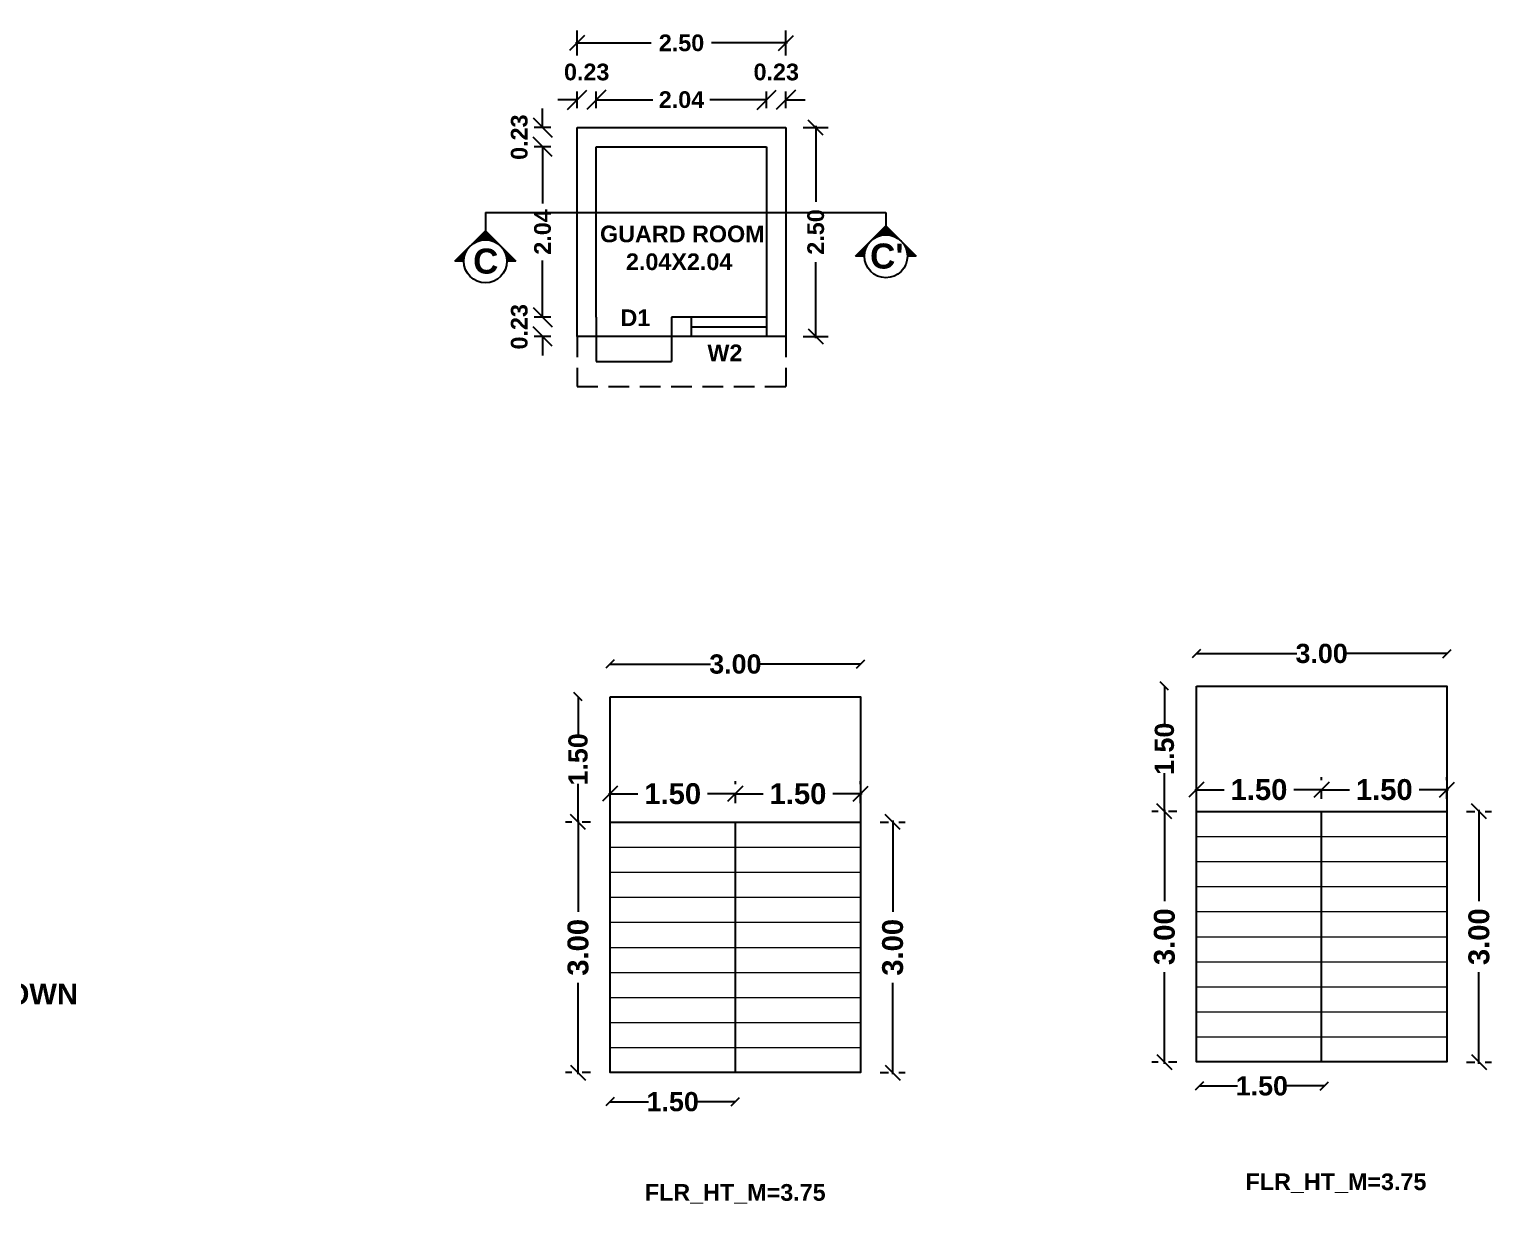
# Model space of a CAD drawing. Header units: metres. Extents: x 5701 to 70840, y 2546 to 3839.
# Drawn here: x 6046.76 to 6064.28, y 2645.26 to 2659.32 of the extents above; entities that cross this region are included whole.
import ezdxf

# ---------------------------------------------------------------- set-up
doc = ezdxf.new("R2010")
doc.units = ezdxf.units.M
doc.header["$PDMODE"] = 34
for name, pattern in [('CENTER', [2, 1.25, -0.25, 0.25, -0.25]), ('DOT2', [0.125, 0, -0.125]), ('HIDDEN', [0.375, 0.25, -0.125])]:
    doc.linetypes.add(name, pattern=pattern)
for name, color, linetype, lineweight in [('A_All', 2, 'Continuous', 35), ('BLK_3_FLR_0_STAIR_1_FLIGHT_1', 7, 'Continuous', 0), ('BLK_3_FLR_0_STAIR_1_FLIGHT_2', 7, 'Continuous', 0), ('BLK_3_FLR_0_STAIR_1_LANDING_1', 7, 'Continuous', 0), ('BLK_3_FLR_1_STAIR_1_FLIGHT_1', 7, 'Continuous', 0), ('BLK_3_FLR_1_STAIR_1_FLIGHT_2', 7, 'Continuous', 0), ('BLK_3_FLR_1_STAIR_1_LANDING_1', 7, 'Continuous', 18)]:
    doc.layers.add(name, color=color, linetype=linetype, lineweight=lineweight)
for name, color, linetype in [('BLK_3_FLR_0_EXIT_WIDTH_DOOR', 7, 'Continuous'), ('BLK_3_FLR_0_STAIR_1', 7, 'Continuous'), ('BLK_3_FLR_1_EXIT_WIDTH_DOOR', 7, 'Continuous'), ('BLK_3_FLR_1_STAIR_1', 7, 'Continuous')]:
    doc.layers.add(name, color=color, linetype=linetype)
doc.styles.get("Standard").update_dxf_attribs({"font": 'arialbd.ttf'})
doc.dimstyles.new('APP', dxfattribs={"dimscale": 0, "dimtxt": 0.23, "dimasz": 0.1, "dimexe": 0.18, "dimexo": 0.0625, "dimgap": 0, "dimtad": 0, "dimzin": 4, "dimdsep": 46, "dimtxsty": 'Standard', "dimblk1": 'OBLIQUE', "dimblk2": 'OBLIQUE', "dimsah": 1, "dimcen": 0.09, "dimse1": 1, "dimse2": 1, "dimclrt": 4, "dimadec": 0, "dimazin": 0, "dimtfac": 1, "dimtmove": 0, "dimatfit": 3, "dimldrblk": 'OBLIQUE', "dimfxl": 0, "dimtolj": 1, "dimtzin": 0, "dimarcsym": 0})
doc.dimstyles.new('STANDARD$0', dxfattribs={"dimtxt": 0.25, "dimasz": 0.18, "dimexe": 0.15, "dimexo": 0.15, "dimgap": 0.1, "dimtad": 0, "dimzin": 0, "dimdsep": 46, "dimtxsty": 'Standard', "dimblk": 'OBLIQUE', "dimcen": 0.0625, "dimdle": 0.02, "dimadec": 0, "dimazin": 0, "dimtfac": 1, "dimtix": 1, "dimtofl": 0, "dimtmove": 2, "dimatfit": 3, "dimldrblk": 'OBLIQUE', "dimfxl": 0, "dimtolj": 1, "dimtzin": 0, "dimarcsym": 0})

# ---------------------------------------------------------------- blocks, each defined once
blk = doc.blocks.new('_Oblique')
at = {"color": 0, "linetype": 'ByBlock', "lineweight": -2}
blk.add_line((-0.5, -0.5), (0.5, 0.5), dxfattribs=at)
blk = doc.blocks.new('*D20')
at = {"color": 0, "lineweight": -2}
for p, q in [((6056.025, 2658.144), (6056.325, 2658.144)), ((6056.175, 2658.164), (6056.175, 2657.255)), ((6056.175, 2655.624), (6056.175, 2656.532)), ((6056.025, 2655.644), (6056.325, 2655.644))]:
    blk.add_line(p, q, dxfattribs=at)
at = {"layer": 'Defpoints', "color": 0}
for p in [(6055.616, 2658.144), (6055.616, 2655.644), (6056.175, 2655.644)]:
    blk.add_point(p, dxfattribs=at)
at = {"color": 0, "lineweight": -2, "xscale": 0.18, "yscale": 0.18, "zscale": 0.18}
for p, rotation in [((6056.175, 2658.144), 90), ((6056.175, 2655.644), 270)]:
    blk.add_blockref('_Oblique', p, dxfattribs=dict(at, rotation=rotation))
at = {"color": 0, "insert": (6056.175, 2656.894), "char_height": 0.25, "attachment_point": 5, "rotation": 90}
blk.add_mtext('\\A1;{\\H0.8x;2.50}', dxfattribs=at)
blk = doc.blocks.new('*D21')
at = {"color": 0, "lineweight": -2}
for p, q in [((6053.297, 2659.157), (6054.205, 2659.157)), ((6053.317, 2659.007), (6053.317, 2659.307)), ((6055.837, 2659.157), (6054.928, 2659.157)), ((6055.817, 2659.007), (6055.817, 2659.307))]:
    blk.add_line(p, q, dxfattribs=at)
at = {"layer": 'Defpoints', "color": 0}
for p in [(6055.817, 2659.157), (6053.317, 2658.092), (6055.817, 2658.092)]:
    blk.add_point(p, dxfattribs=at)
at = {"color": 0, "lineweight": -2, "xscale": 0.18, "yscale": 0.18, "zscale": 0.18, "rotation": 180}
blk.add_blockref('_Oblique', (6053.317, 2659.157), dxfattribs=at)
at = {"color": 0, "lineweight": -2, "xscale": 0.18, "yscale": 0.18, "zscale": 0.18}
blk.add_blockref('_Oblique', (6055.817, 2659.157), dxfattribs=at)
at = {"color": 0, "insert": (6054.567, 2659.157), "char_height": 0.25, "attachment_point": 5}
blk.add_mtext('\\A1;{\\H0.8x;2.50}', dxfattribs=at)
blk = doc.blocks.new('*D48')
at = {"layer": 'BLK_3_FLR_0_STAIR_1_FLIGHT_1', "color": 0, "linetype": 'DOT2', "lineweight": -2}
for p, q in [((6053.479, 2649.83), (6053.179, 2649.83)), ((6053.479, 2646.83), (6053.179, 2646.83))]:
    blk.add_line(p, q, dxfattribs=at)
at = {"layer": 'BLK_3_FLR_0_STAIR_1_FLIGHT_1', "color": 0, "lineweight": -2}
for p, q in [((6053.329, 2649.85), (6053.329, 2648.754)), ((6053.329, 2646.81), (6053.329, 2647.905))]:
    blk.add_line(p, q, dxfattribs=at)
at = {"layer": 'Defpoints', "color": 0, "linetype": 'Continuous'}
for p in [(6053.712, 2649.83), (6053.329, 2646.83), (6053.712, 2646.83)]:
    blk.add_point(p, dxfattribs=at)
at = {"layer": 'BLK_3_FLR_0_STAIR_1_FLIGHT_1', "color": 0, "linetype": 'Continuous', "lineweight": -2, "xscale": 0.18, "yscale": 0.18, "zscale": 0.18}
for p, rotation in [((6053.329, 2649.83), 90), ((6053.329, 2646.83), 270)]:
    blk.add_blockref('_Oblique', p, dxfattribs=dict(at, rotation=rotation))
at = {"layer": 'BLK_3_FLR_0_STAIR_1_FLIGHT_1', "color": 0, "linetype": 'Continuous', "insert": (6053.329, 2648.33), "char_height": 0.25, "attachment_point": 5, "rotation": 90}
blk.add_mtext('\\A1;3.00', dxfattribs=at)
blk = doc.blocks.new('*D45')
at = {"layer": 'BLK_3_FLR_0_STAIR_1_FLIGHT_1', "color": 0, "linetype": 'DOT2', "lineweight": -2}
for p, q in [((6053.712, 2650.057), (6053.712, 2650.318)), ((6055.212, 2650.057), (6055.212, 2650.318))]:
    blk.add_line(p, q, dxfattribs=at)
at = {"layer": 'BLK_3_FLR_0_STAIR_1_FLIGHT_1', "color": 0, "lineweight": -2}
for p, q in [((6053.692, 2650.168), (6054.044, 2650.168)), ((6055.232, 2650.168), (6054.879, 2650.168))]:
    blk.add_line(p, q, dxfattribs=at)
at = {"layer": 'Defpoints', "color": 0, "linetype": 'Continuous'}
for p in [(6055.212, 2650.168), (6053.712, 2649.907), (6055.212, 2649.907)]:
    blk.add_point(p, dxfattribs=at)
at = {"layer": 'BLK_3_FLR_0_STAIR_1_FLIGHT_1', "color": 0, "linetype": 'Continuous', "lineweight": -2, "xscale": 0.18, "yscale": 0.18, "zscale": 0.18, "rotation": 180}
blk.add_blockref('_Oblique', (6053.712, 2650.168), dxfattribs=at)
at = {"layer": 'BLK_3_FLR_0_STAIR_1_FLIGHT_1', "color": 0, "linetype": 'Continuous', "lineweight": -2, "xscale": 0.18, "yscale": 0.18, "zscale": 0.18}
blk.add_blockref('_Oblique', (6055.212, 2650.168), dxfattribs=at)
at = {"layer": 'BLK_3_FLR_0_STAIR_1_FLIGHT_1', "color": 0, "linetype": 'Continuous', "insert": (6054.462, 2650.168), "char_height": 0.25, "attachment_point": 5}
blk.add_mtext('\\A1;1.50', dxfattribs=at)
blk = doc.blocks.new('*D46')
at = {"layer": 'BLK_3_FLR_0_STAIR_1_FLIGHT_2', "color": 0, "linetype": 'DOT2', "lineweight": -2}
for p, q in [((6055.212, 2650.057), (6055.212, 2650.318)), ((6056.712, 2650.057), (6056.712, 2650.318))]:
    blk.add_line(p, q, dxfattribs=at)
at = {"layer": 'BLK_3_FLR_0_STAIR_1_FLIGHT_2', "color": 0, "lineweight": -2}
for p, q in [((6055.192, 2650.168), (6055.544, 2650.168)), ((6056.732, 2650.168), (6056.379, 2650.168))]:
    blk.add_line(p, q, dxfattribs=at)
at = {"layer": 'Defpoints', "color": 0, "linetype": 'Continuous'}
for p in [(6056.712, 2650.168), (6055.212, 2649.907), (6056.712, 2649.907)]:
    blk.add_point(p, dxfattribs=at)
at = {"layer": 'BLK_3_FLR_0_STAIR_1_FLIGHT_2', "color": 0, "linetype": 'Continuous', "lineweight": -2, "xscale": 0.18, "yscale": 0.18, "zscale": 0.18, "rotation": 180}
blk.add_blockref('_Oblique', (6055.212, 2650.168), dxfattribs=at)
at = {"layer": 'BLK_3_FLR_0_STAIR_1_FLIGHT_2', "color": 0, "linetype": 'Continuous', "lineweight": -2, "xscale": 0.18, "yscale": 0.18, "zscale": 0.18}
blk.add_blockref('_Oblique', (6056.712, 2650.168), dxfattribs=at)
at = {"layer": 'BLK_3_FLR_0_STAIR_1_FLIGHT_2', "color": 0, "linetype": 'Continuous', "insert": (6055.962, 2650.168), "char_height": 0.25, "attachment_point": 5}
blk.add_mtext('\\A1;1.50', dxfattribs=at)
blk = doc.blocks.new('*D49')
at = {"layer": 'BLK_3_FLR_0_STAIR_1_FLIGHT_2', "color": 0, "linetype": 'DOT2', "lineweight": -2}
for p, q in [((6056.946, 2649.83), (6057.246, 2649.83)), ((6056.946, 2646.83), (6057.246, 2646.83))]:
    blk.add_line(p, q, dxfattribs=at)
at = {"layer": 'BLK_3_FLR_0_STAIR_1_FLIGHT_2', "color": 0, "lineweight": -2}
for p, q in [((6057.096, 2649.85), (6057.096, 2648.754)), ((6057.096, 2646.81), (6057.096, 2647.905))]:
    blk.add_line(p, q, dxfattribs=at)
at = {"layer": 'Defpoints', "color": 0, "linetype": 'Continuous'}
for p in [(6056.712, 2649.83), (6056.712, 2646.83), (6057.096, 2646.83)]:
    blk.add_point(p, dxfattribs=at)
at = {"layer": 'BLK_3_FLR_0_STAIR_1_FLIGHT_2', "color": 0, "linetype": 'Continuous', "lineweight": -2, "xscale": 0.18, "yscale": 0.18, "zscale": 0.18}
for p, rotation in [((6057.096, 2649.83), 90), ((6057.096, 2646.83), 270)]:
    blk.add_blockref('_Oblique', p, dxfattribs=dict(at, rotation=rotation))
at = {"layer": 'BLK_3_FLR_0_STAIR_1_FLIGHT_2', "color": 0, "linetype": 'Continuous', "insert": (6057.096, 2648.33), "char_height": 0.25, "attachment_point": 5, "rotation": 90}
blk.add_mtext('\\A1;3.00', dxfattribs=at)
blk = doc.blocks.new('*D50')
at = {"layer": 'BLK_3_FLR_0_STAIR_1_LANDING_1', "color": 0, "lineweight": -2}
for p, q in [((6053.329, 2651.33), (6053.329, 2650.872)), ((6053.329, 2649.83), (6053.329, 2650.288))]:
    blk.add_line(p, q, dxfattribs=at)
at = {"layer": 'Defpoints', "color": 0}
for p in [(6053.712, 2651.33), (6053.329, 2649.83), (6053.712, 2649.83)]:
    blk.add_point(p, dxfattribs=at)
at = {"layer": 'BLK_3_FLR_0_STAIR_1_LANDING_1', "color": 0, "lineweight": -2, "xscale": 0.1, "yscale": 0.1, "zscale": 0.1}
for p, rotation in [((6053.329, 2651.33), 90), ((6053.329, 2649.83), 270)]:
    blk.add_blockref('_Oblique', p, dxfattribs=dict(at, rotation=rotation))
at = {"layer": 'BLK_3_FLR_0_STAIR_1_LANDING_1', "color": 4, "insert": (6053.329, 2650.58), "char_height": 0.23, "attachment_point": 5, "rotation": 90}
blk.add_mtext('\\A1;1.50', dxfattribs=at)
blk = doc.blocks.new('*D51')
at = {"layer": 'BLK_3_FLR_0_STAIR_1_LANDING_1', "color": 0, "lineweight": -2}
for p, q in [((6053.712, 2651.72), (6054.913, 2651.72)), ((6056.712, 2651.72), (6055.51, 2651.72))]:
    blk.add_line(p, q, dxfattribs=at)
at = {"layer": 'Defpoints', "color": 0}
for p in [(6056.712, 2651.72), (6053.712, 2651.33), (6056.712, 2651.33)]:
    blk.add_point(p, dxfattribs=at)
at = {"layer": 'BLK_3_FLR_0_STAIR_1_LANDING_1', "color": 0, "lineweight": -2, "xscale": 0.1, "yscale": 0.1, "zscale": 0.1, "rotation": 180}
blk.add_blockref('_Oblique', (6053.712, 2651.72), dxfattribs=at)
at = {"layer": 'BLK_3_FLR_0_STAIR_1_LANDING_1', "color": 0, "lineweight": -2, "xscale": 0.1, "yscale": 0.1, "zscale": 0.1}
blk.add_blockref('_Oblique', (6056.712, 2651.72), dxfattribs=at)
at = {"layer": 'BLK_3_FLR_0_STAIR_1_LANDING_1', "color": 4, "insert": (6055.212, 2651.72), "char_height": 0.23, "attachment_point": 5}
blk.add_mtext('\\A1;3.00', dxfattribs=at)
blk = doc.blocks.new('*D47')
at = {"layer": 'BLK_3_FLR_1_EXIT_WIDTH_DOOR', "color": 0, "lineweight": -2}
for p, q in [((6060.766, 2646.67), (6061.224, 2646.67)), ((6062.266, 2646.67), (6061.808, 2646.67))]:
    blk.add_line(p, q, dxfattribs=at)
at = {"layer": 'Defpoints', "color": 0}
for p in [(6060.766, 2647.018), (6062.266, 2647.018), (6062.266, 2646.67)]:
    blk.add_point(p, dxfattribs=at)
at = {"layer": 'BLK_3_FLR_1_EXIT_WIDTH_DOOR', "color": 0, "lineweight": -2, "xscale": 0.1, "yscale": 0.1, "zscale": 0.1, "rotation": 180}
blk.add_blockref('_Oblique', (6060.766, 2646.67), dxfattribs=at)
at = {"layer": 'BLK_3_FLR_1_EXIT_WIDTH_DOOR', "color": 0, "lineweight": -2, "xscale": 0.1, "yscale": 0.1, "zscale": 0.1}
blk.add_blockref('_Oblique', (6062.266, 2646.67), dxfattribs=at)
at = {"layer": 'BLK_3_FLR_1_EXIT_WIDTH_DOOR', "color": 4, "insert": (6061.516, 2646.67), "char_height": 0.23, "attachment_point": 5}
blk.add_mtext('\\A1;1.50', dxfattribs=at)
blk = doc.blocks.new('*D52')
at = {"layer": 'BLK_3_FLR_1_STAIR_1_FLIGHT_1', "color": 0, "linetype": 'DOT2', "lineweight": -2}
for p, q in [((6060.5, 2649.957), (6060.2, 2649.957)), ((6060.5, 2646.957), (6060.2, 2646.957))]:
    blk.add_line(p, q, dxfattribs=at)
at = {"layer": 'BLK_3_FLR_1_STAIR_1_FLIGHT_1', "color": 0, "lineweight": -2}
for p, q in [((6060.35, 2649.977), (6060.35, 2648.882)), ((6060.35, 2646.937), (6060.35, 2648.032))]:
    blk.add_line(p, q, dxfattribs=at)
at = {"layer": 'Defpoints', "color": 0, "linetype": 'Continuous'}
for p in [(6060.732, 2649.957), (6060.35, 2646.957), (6060.732, 2646.957)]:
    blk.add_point(p, dxfattribs=at)
at = {"layer": 'BLK_3_FLR_1_STAIR_1_FLIGHT_1', "color": 0, "linetype": 'Continuous', "lineweight": -2, "xscale": 0.18, "yscale": 0.18, "zscale": 0.18}
for p, rotation in [((6060.35, 2649.957), 90), ((6060.35, 2646.957), 270)]:
    blk.add_blockref('_Oblique', p, dxfattribs=dict(at, rotation=rotation))
at = {"layer": 'BLK_3_FLR_1_STAIR_1_FLIGHT_1', "color": 0, "linetype": 'Continuous', "insert": (6060.35, 2648.457), "char_height": 0.25, "attachment_point": 5, "rotation": 90}
blk.add_mtext('\\A1;3.00', dxfattribs=at)
blk = doc.blocks.new('*D53')
at = {"layer": 'BLK_3_FLR_1_STAIR_1_FLIGHT_1', "color": 0, "lineweight": -2}
for p, q in [((6060.712, 2650.217), (6061.065, 2650.217)), ((6062.252, 2650.217), (6061.9, 2650.217))]:
    blk.add_line(p, q, dxfattribs=at)
at = {"layer": 'BLK_3_FLR_1_STAIR_1_FLIGHT_1', "color": 0, "linetype": 'DOT2', "lineweight": -2}
for p, q in [((6060.732, 2650.107), (6060.732, 2650.367)), ((6062.232, 2650.107), (6062.232, 2650.367))]:
    blk.add_line(p, q, dxfattribs=at)
at = {"layer": 'Defpoints', "color": 0, "linetype": 'Continuous'}
for p in [(6062.232, 2650.217), (6060.732, 2649.957), (6062.232, 2649.957)]:
    blk.add_point(p, dxfattribs=at)
at = {"layer": 'BLK_3_FLR_1_STAIR_1_FLIGHT_1', "color": 0, "linetype": 'Continuous', "lineweight": -2, "xscale": 0.18, "yscale": 0.18, "zscale": 0.18, "rotation": 180}
blk.add_blockref('_Oblique', (6060.732, 2650.217), dxfattribs=at)
at = {"layer": 'BLK_3_FLR_1_STAIR_1_FLIGHT_1', "color": 0, "linetype": 'Continuous', "lineweight": -2, "xscale": 0.18, "yscale": 0.18, "zscale": 0.18}
blk.add_blockref('_Oblique', (6062.232, 2650.217), dxfattribs=at)
at = {"layer": 'BLK_3_FLR_1_STAIR_1_FLIGHT_1', "color": 0, "linetype": 'Continuous', "insert": (6061.482, 2650.217), "char_height": 0.25, "attachment_point": 5}
blk.add_mtext('\\A1;1.50', dxfattribs=at)
blk = doc.blocks.new('*D54')
at = {"layer": 'BLK_3_FLR_1_STAIR_1_FLIGHT_2', "color": 0, "lineweight": -2}
for p, q in [((6062.212, 2650.217), (6062.565, 2650.217)), ((6063.752, 2650.217), (6063.4, 2650.217))]:
    blk.add_line(p, q, dxfattribs=at)
at = {"layer": 'BLK_3_FLR_1_STAIR_1_FLIGHT_2', "color": 0, "linetype": 'DOT2', "lineweight": -2}
for p, q in [((6062.232, 2650.107), (6062.232, 2650.367)), ((6063.732, 2650.107), (6063.732, 2650.367))]:
    blk.add_line(p, q, dxfattribs=at)
at = {"layer": 'Defpoints', "color": 0, "linetype": 'Continuous'}
for p in [(6063.732, 2650.217), (6062.232, 2649.957), (6063.732, 2649.957)]:
    blk.add_point(p, dxfattribs=at)
at = {"layer": 'BLK_3_FLR_1_STAIR_1_FLIGHT_2', "color": 0, "linetype": 'Continuous', "lineweight": -2, "xscale": 0.18, "yscale": 0.18, "zscale": 0.18, "rotation": 180}
blk.add_blockref('_Oblique', (6062.232, 2650.217), dxfattribs=at)
at = {"layer": 'BLK_3_FLR_1_STAIR_1_FLIGHT_2', "color": 0, "linetype": 'Continuous', "lineweight": -2, "xscale": 0.18, "yscale": 0.18, "zscale": 0.18}
blk.add_blockref('_Oblique', (6063.732, 2650.217), dxfattribs=at)
at = {"layer": 'BLK_3_FLR_1_STAIR_1_FLIGHT_2', "color": 0, "linetype": 'Continuous', "insert": (6062.982, 2650.217), "char_height": 0.25, "attachment_point": 5}
blk.add_mtext('\\A1;1.50', dxfattribs=at)
blk = doc.blocks.new('*D55')
at = {"layer": 'BLK_3_FLR_1_STAIR_1_FLIGHT_2', "color": 0, "linetype": 'DOT2', "lineweight": -2}
for p, q in [((6063.966, 2649.957), (6064.266, 2649.957)), ((6063.966, 2646.957), (6064.266, 2646.957))]:
    blk.add_line(p, q, dxfattribs=at)
at = {"layer": 'BLK_3_FLR_1_STAIR_1_FLIGHT_2', "color": 0, "lineweight": -2}
for p, q in [((6064.116, 2649.977), (6064.116, 2648.882)), ((6064.116, 2646.937), (6064.116, 2648.032))]:
    blk.add_line(p, q, dxfattribs=at)
at = {"layer": 'Defpoints', "color": 0, "linetype": 'Continuous'}
for p in [(6063.732, 2649.957), (6063.732, 2646.957), (6064.116, 2646.957)]:
    blk.add_point(p, dxfattribs=at)
at = {"layer": 'BLK_3_FLR_1_STAIR_1_FLIGHT_2', "color": 0, "linetype": 'Continuous', "lineweight": -2, "xscale": 0.18, "yscale": 0.18, "zscale": 0.18}
for p, rotation in [((6064.116, 2649.957), 90), ((6064.116, 2646.957), 270)]:
    blk.add_blockref('_Oblique', p, dxfattribs=dict(at, rotation=rotation))
at = {"layer": 'BLK_3_FLR_1_STAIR_1_FLIGHT_2', "color": 0, "linetype": 'Continuous', "insert": (6064.116, 2648.457), "char_height": 0.25, "attachment_point": 5, "rotation": 90}
blk.add_mtext('\\A1;3.00', dxfattribs=at)
blk = doc.blocks.new('*D56')
at = {"layer": 'BLK_3_FLR_1_STAIR_1_LANDING_1', "color": 0, "lineweight": -2}
for p, q in [((6060.35, 2651.457), (6060.35, 2650.999)), ((6060.35, 2649.957), (6060.35, 2650.415))]:
    blk.add_line(p, q, dxfattribs=at)
at = {"layer": 'Defpoints', "color": 0}
for p in [(6060.732, 2651.457), (6060.35, 2649.957), (6060.732, 2649.957)]:
    blk.add_point(p, dxfattribs=at)
at = {"layer": 'BLK_3_FLR_1_STAIR_1_LANDING_1', "color": 0, "lineweight": -2, "xscale": 0.1, "yscale": 0.1, "zscale": 0.1}
for p, rotation in [((6060.35, 2651.457), 90), ((6060.35, 2649.957), 270)]:
    blk.add_blockref('_Oblique', p, dxfattribs=dict(at, rotation=rotation))
at = {"layer": 'BLK_3_FLR_1_STAIR_1_LANDING_1', "color": 4, "insert": (6060.35, 2650.707), "char_height": 0.23, "attachment_point": 5, "rotation": 90}
blk.add_mtext('\\A1;1.50', dxfattribs=at)
blk = doc.blocks.new('*D57')
at = {"layer": 'BLK_3_FLR_1_STAIR_1_LANDING_1', "color": 0, "lineweight": -2}
for p, q in [((6060.732, 2651.847), (6061.933, 2651.847)), ((6063.732, 2651.847), (6062.531, 2651.847))]:
    blk.add_line(p, q, dxfattribs=at)
at = {"layer": 'Defpoints', "color": 0}
for p in [(6063.732, 2651.847), (6060.732, 2651.457), (6063.732, 2651.457)]:
    blk.add_point(p, dxfattribs=at)
at = {"layer": 'BLK_3_FLR_1_STAIR_1_LANDING_1', "color": 0, "lineweight": -2, "xscale": 0.1, "yscale": 0.1, "zscale": 0.1, "rotation": 180}
blk.add_blockref('_Oblique', (6060.732, 2651.847), dxfattribs=at)
at = {"layer": 'BLK_3_FLR_1_STAIR_1_LANDING_1', "color": 0, "lineweight": -2, "xscale": 0.1, "yscale": 0.1, "zscale": 0.1}
blk.add_blockref('_Oblique', (6063.732, 2651.847), dxfattribs=at)
at = {"layer": 'BLK_3_FLR_1_STAIR_1_LANDING_1', "color": 4, "insert": (6062.232, 2651.847), "char_height": 0.23, "attachment_point": 5}
blk.add_mtext('\\A1;3.00', dxfattribs=at)
blk = doc.blocks.new('*D58')
at = {"layer": 'BLK_3_FLR_0_EXIT_WIDTH_DOOR', "color": 0, "lineweight": -2}
for p, q in [((6053.712, 2646.481), (6054.17, 2646.481)), ((6055.212, 2646.481), (6054.754, 2646.481))]:
    blk.add_line(p, q, dxfattribs=at)
at = {"layer": 'Defpoints', "color": 0}
for p in [(6053.712, 2646.83), (6055.212, 2646.83), (6055.212, 2646.481)]:
    blk.add_point(p, dxfattribs=at)
at = {"layer": 'BLK_3_FLR_0_EXIT_WIDTH_DOOR', "color": 0, "lineweight": -2, "xscale": 0.1, "yscale": 0.1, "zscale": 0.1, "rotation": 180}
blk.add_blockref('_Oblique', (6053.712, 2646.481), dxfattribs=at)
at = {"layer": 'BLK_3_FLR_0_EXIT_WIDTH_DOOR', "color": 0, "lineweight": -2, "xscale": 0.1, "yscale": 0.1, "zscale": 0.1}
blk.add_blockref('_Oblique', (6055.212, 2646.481), dxfattribs=at)
at = {"layer": 'BLK_3_FLR_0_EXIT_WIDTH_DOOR', "color": 4, "insert": (6054.462, 2646.481), "char_height": 0.23, "attachment_point": 5}
blk.add_mtext('\\A1;1.50', dxfattribs=at)

msp = doc.modelspace()

# ---------------------------------------------------------------- linework, layer by layer
at = {"color": 3}
for p, q in [((6053.31674, 2658.47727), (6053.08674, 2658.47727)), ((6053.54674, 2658.47727), (6053.77674, 2658.47727)), ((6053.54674, 2658.47727), (6054.22523, 2658.47727)), ((6055.58674, 2658.47727), (6054.90826, 2658.47727)), ((6055.58674, 2658.47727), (6055.35674, 2658.47727)), ((6055.81674, 2658.47727), (6056.04674, 2658.47727)), ((6052.90414, 2658.14387), (6052.90414, 2658.37387)), ((6052.90414, 2657.91387), (6052.90414, 2657.68387)), ((6052.90414, 2657.91387), (6052.90414, 2657.23538)), ((6052.90414, 2655.87387), (6052.90414, 2656.55236)), ((6052.90414, 2655.87387), (6052.90414, 2656.10387)), ((6052.90414, 2655.64387), (6052.90414, 2655.41387))]:
    msp.add_line(p, q, dxfattribs=at)
for p, q in [((6053.31674, 2658.37727), (6053.31674, 2658.57727)), ((6053.54674, 2658.37727), (6053.54674, 2658.57727)), ((6053.54674, 2658.37727), (6053.54674, 2658.57727)), ((6055.58674, 2658.37727), (6055.58674, 2658.57727)), ((6055.58674, 2658.37727), (6055.58674, 2658.57727)), ((6055.81674, 2658.37727), (6055.81674, 2658.57727)), ((6053.00414, 2658.14387), (6052.80414, 2658.14387)), ((6053.31674, 2655.64387), (6053.31674, 2658.14387)), ((6053.31674, 2658.14387), (6055.81674, 2658.14387)), ((6055.81674, 2658.14387), (6055.81674, 2655.64387)), ((6053.00414, 2657.91387), (6052.80414, 2657.91387)), ((6053.00414, 2657.91387), (6052.80414, 2657.91387)), ((6053.54674, 2655.87387), (6053.54674, 2657.91387)), ((6053.54674, 2657.91387), (6055.58674, 2657.91387)), ((6055.58674, 2657.91387), (6055.58674, 2655.87387)), ((6052.07033, 2656.75286), (6052.06768, 2656.75552)), ((6052.08273, 2656.76109), (6052.07799, 2656.76583)), ((6056.79662, 2656.7392), (6056.79188, 2656.74394)), ((6056.80484, 2656.7516), (6056.80219, 2656.75425)), ((6056.81368, 2656.76339), (6056.8125, 2656.76457)), ((6056.82311, 2656.77459), (6056.82282, 2656.77488)), ((6056.84374, 2656.79521), (6056.84344, 2656.79551)), ((6056.85493, 2656.80465), (6056.85376, 2656.80582)), ((6053.00414, 2655.87387), (6052.80414, 2655.87387)), ((6053.00414, 2655.87387), (6052.80414, 2655.87387)), ((6053.54674, 2655.87387), (6053.54674, 2655.64387)), ((6055.58674, 2655.87387), (6054.44674, 2655.87387)), ((6054.44674, 2655.87387), (6054.44674, 2655.64387)), ((6054.68253, 2655.87387), (6054.68253, 2655.64387)), ((6055.58674, 2655.87387), (6055.58674, 2655.64387)), ((6053.00414, 2655.64387), (6052.80414, 2655.64387)), ((6055.81674, 2655.64387), (6053.31674, 2655.64387)), ((6053.54674, 2655.64387), (6053.54674, 2655.34387)), ((6054.44674, 2655.64387), (6054.44674, 2655.34387)), ((6054.68253, 2655.75887), (6055.58674, 2655.75887)), ((6053.54674, 2655.34387), (6054.44674, 2655.34387)), ((6060.73221, 2649.95711), (6063.73221, 2649.95711)), ((6062.23221, 2646.95711), (6062.23221, 2649.95711)), ((6053.71162, 2649.82966), (6056.71162, 2649.82966)), ((6055.21162, 2646.82966), (6055.21162, 2649.82966))]:
    msp.add_line(p, q)
at = {"color": 5, "linetype": 'CENTER', "ltscale": 5}
for p, q in [((6052.21859, 2657.12591), (6057.01498, 2657.12591)), ((6052.21859, 2657.12591), (6052.21859, 2656.90643)), ((6057.01498, 2657.12591), (6057.01498, 2656.96704))]:
    msp.add_line(p, q, dxfattribs=at)
at = {"color": 2}
for p, q in [((6051.85489, 2656.54273), (6052.21859, 2656.90643)), ((6052.25241, 2656.79767), (6052.18112, 2656.86896)), ((6052.27768, 2656.79302), (6052.19143, 2656.87927)), ((6052.30716, 2656.78417), (6052.20174, 2656.88958)), ((6052.34562, 2656.76634), (6052.21206, 2656.8999)), ((6052.21859, 2656.90643), (6052.58229, 2656.54273)), ((6056.65128, 2656.60334), (6057.01498, 2656.96704)), ((6056.93543, 2656.8479), (6056.91563, 2656.8677)), ((6056.95142, 2656.85254), (6056.92595, 2656.87801)), ((6056.96833, 2656.85625), (6056.93626, 2656.88832)), ((6056.9863, 2656.85891), (6056.94657, 2656.89864)), ((6057.00549, 2656.86034), (6056.95689, 2656.90895)), ((6057.02619, 2656.86027), (6056.9672, 2656.91926)), ((6057.0488, 2656.85828), (6056.97751, 2656.92958)), ((6057.07408, 2656.85364), (6056.98782, 2656.93989)), ((6057.10356, 2656.84478), (6056.99814, 2656.9502)), ((6057.14201, 2656.82695), (6057.00845, 2656.96051)), ((6057.01498, 2656.96704), (6057.37868, 2656.60334)), ((6052.00845, 2656.69099), (6052.0058, 2656.69364)), ((6052.09577, 2656.76868), (6052.0883, 2656.77614)), ((6052.10947, 2656.7756), (6052.09861, 2656.78645)), ((6052.12387, 2656.78182), (6052.10893, 2656.79677)), ((6052.13903, 2656.78729), (6052.11924, 2656.80708)), ((6052.15502, 2656.79192), (6052.12955, 2656.81739)), ((6052.17194, 2656.79563), (6052.13987, 2656.82771)), ((6052.1899, 2656.7983), (6052.15018, 2656.83802)), ((6052.2091, 2656.79973), (6052.16049, 2656.84833)), ((6052.22979, 2656.79966), (6052.17081, 2656.85865)), ((6056.76578, 2656.6669), (6056.74031, 2656.69238)), ((6056.77042, 2656.6829), (6056.75063, 2656.70269)), ((6056.77588, 2656.69806), (6056.76094, 2656.713)), ((6056.7821, 2656.71246), (6056.77125, 2656.72331)), ((6056.78903, 2656.72616), (6056.78156, 2656.73363)), ((6056.86672, 2656.81348), (6056.86407, 2656.81613)), ((6056.87912, 2656.8217), (6056.87438, 2656.82644)), ((6056.89216, 2656.82929), (6056.88469, 2656.83676)), ((6056.90586, 2656.83622), (6056.89501, 2656.84707)), ((6056.92026, 2656.84244), (6056.90532, 2656.85738)), ((6057.36562, 2656.60334), (6057.23859, 2656.73037)), ((6057.345, 2656.60334), (6057.25642, 2656.69192)), ((6051.96141, 2656.54273), (6051.85489, 2656.54273)), ((6051.96141, 2656.54273), (6051.85625, 2656.54273)), ((6051.88857, 2656.54273), (6051.87173, 2656.55957)), ((6051.9092, 2656.54273), (6051.88204, 2656.56988)), ((6051.92982, 2656.54273), (6051.89235, 2656.58019)), ((6051.95045, 2656.54273), (6051.90267, 2656.59051)), ((6051.96159, 2656.55221), (6051.91298, 2656.60082)), ((6051.96302, 2656.57141), (6051.92329, 2656.61113)), ((6051.96568, 2656.58937), (6051.93361, 2656.62145)), ((6051.96939, 2656.60629), (6051.94392, 2656.63176)), ((6051.97403, 2656.62228), (6051.95423, 2656.64207)), ((6051.97949, 2656.63744), (6051.96455, 2656.65238)), ((6051.98571, 2656.65185), (6051.97486, 2656.6627)), ((6051.99264, 2656.66555), (6051.98517, 2656.67301)), ((6052.00023, 2656.67858), (6051.99548, 2656.68332)), ((6052.56923, 2656.54273), (6052.4422, 2656.66976)), ((6052.5486, 2656.54273), (6052.46003, 2656.6313)), ((6052.52798, 2656.54273), (6052.46888, 2656.60182)), ((6052.50735, 2656.54273), (6052.47353, 2656.57655)), ((6052.48673, 2656.54273), (6052.47552, 2656.55393)), ((6052.58229, 2656.54273), (6052.47576, 2656.54273)), ((6056.7578, 2656.60334), (6056.65128, 2656.60334)), ((6056.7578, 2656.60334), (6056.65264, 2656.60334)), ((6056.68496, 2656.60334), (6056.66812, 2656.62018)), ((6056.70559, 2656.60334), (6056.67843, 2656.6305)), ((6056.72621, 2656.60334), (6056.68875, 2656.64081)), ((6056.74684, 2656.60334), (6056.69906, 2656.65112)), ((6056.75798, 2656.61283), (6056.70937, 2656.66144)), ((6056.75941, 2656.63203), (6056.71969, 2656.67175)), ((6056.76207, 2656.64999), (6056.73, 2656.68206)), ((6057.32437, 2656.60334), (6057.26527, 2656.66244)), ((6057.30374, 2656.60334), (6057.26992, 2656.63717)), ((6057.28312, 2656.60334), (6057.27191, 2656.61455)), ((6057.37868, 2656.60334), (6057.27215, 2656.60334))]:
    msp.add_line(p, q, dxfattribs=at)
at = {"color": 0, "linetype": 'ByBlock', "lineweight": -2}
msp.add_line((6053.01914, 2655.52887), (6052.78914, 2655.75887), dxfattribs=at)
at = {"linetype": 'HIDDEN'}
for p, q in [((6053.31674, 2655.64387), (6053.31674, 2655.04387)), ((6055.81674, 2655.64387), (6055.81674, 2655.04387)), ((6053.31674, 2655.04387), (6055.81674, 2655.04387))]:
    msp.add_line(p, q, dxfattribs=at)
at = {"color": 2}
for centre in [(6057.01498, 2656.60334), (6052.21859, 2656.54273)]:
    msp.add_circle(centre, 0.25718, dxfattribs=at)
at = {"layer": 'A_All'}
for p, q in [((6052.01728, 2656.70278), (6052.01611, 2656.70395)), ((6052.02672, 2656.71397), (6052.02642, 2656.71426)), ((6052.04734, 2656.7346), (6052.04705, 2656.73489)), ((6052.05854, 2656.74403), (6052.05736, 2656.7452))]:
    msp.add_line(p, q, dxfattribs=at)
at = {"layer": 'BLK_3_FLR_0_STAIR_1', "color": 1, "ltscale": 400}
msp.add_lwpolyline([(6053.71162, 2651.32966), (6056.71162, 2651.32966), (6056.71162, 2646.82966), (6053.71162, 2646.82966), (6053.71162, 2651.32966)], close=True, dxfattribs=at)
at = {"layer": 'BLK_3_FLR_0_STAIR_1_FLIGHT_1', "linetype": 'Continuous'}
for p, q in [((6053.71162, 2649.82966), (6055.21162, 2649.82966)), ((6053.71162, 2649.52966), (6055.21162, 2649.52966)), ((6053.71162, 2649.22966), (6055.21162, 2649.22966)), ((6053.71162, 2648.92966), (6055.21162, 2648.92966)), ((6053.71162, 2648.62966), (6055.21162, 2648.62966)), ((6053.71162, 2648.32966), (6055.21162, 2648.32966)), ((6053.71162, 2648.02966), (6055.21162, 2648.02966)), ((6053.71162, 2647.72966), (6055.21162, 2647.72966)), ((6053.71162, 2647.42966), (6055.21162, 2647.42966)), ((6053.71162, 2647.12966), (6055.21162, 2647.12966)), ((6053.71162, 2646.82966), (6055.21162, 2646.82966))]:
    msp.add_line(p, q, dxfattribs=at)
msp.add_lwpolyline([(6053.71162, 2649.82966), (6055.21162, 2649.82966), (6055.21162, 2646.82966), (6053.71162, 2646.82966)], close=True, dxfattribs=at)
at = {"layer": 'BLK_3_FLR_0_STAIR_1_FLIGHT_2', "linetype": 'Continuous'}
for p, q in [((6055.21162, 2649.82966), (6056.71162, 2649.82966)), ((6055.21162, 2649.52966), (6056.71162, 2649.52966)), ((6055.21162, 2649.22966), (6056.71162, 2649.22966)), ((6055.21162, 2648.92966), (6056.71162, 2648.92966)), ((6055.21162, 2648.62966), (6056.71162, 2648.62966)), ((6055.21162, 2648.32966), (6056.71162, 2648.32966)), ((6055.21162, 2648.02966), (6056.71162, 2648.02966)), ((6055.21162, 2647.72966), (6056.71162, 2647.72966)), ((6055.21162, 2647.42966), (6056.71162, 2647.42966)), ((6055.21162, 2647.12966), (6056.71162, 2647.12966)), ((6055.21162, 2646.82966), (6056.71162, 2646.82966))]:
    msp.add_line(p, q, dxfattribs=at)
msp.add_lwpolyline([(6055.21162, 2649.82966), (6056.71162, 2649.82966), (6056.71162, 2646.82966), (6055.21162, 2646.82966)], close=True, dxfattribs=at)
at = {"layer": 'BLK_3_FLR_0_STAIR_1_LANDING_1'}
msp.add_lwpolyline([(6053.71162, 2651.32966), (6056.71162, 2651.32966), (6056.71162, 2649.82966), (6053.71162, 2649.82966)], close=True, dxfattribs=at)
at = {"layer": 'BLK_3_FLR_1_STAIR_1', "color": 1, "ltscale": 400}
msp.add_lwpolyline([(6060.73221, 2651.45711), (6063.73221, 2651.45711), (6063.73221, 2646.95711), (6060.73221, 2646.95711), (6060.73221, 2651.45711)], close=True, dxfattribs=at)
at = {"layer": 'BLK_3_FLR_1_STAIR_1_FLIGHT_1', "linetype": 'Continuous'}
for p, q in [((6060.73221, 2649.95711), (6062.23221, 2649.95711)), ((6060.73221, 2649.65711), (6062.23221, 2649.65711)), ((6060.73221, 2649.35711), (6062.23221, 2649.35711)), ((6060.73221, 2649.05711), (6062.23221, 2649.05711)), ((6060.73221, 2648.75711), (6062.23221, 2648.75711)), ((6060.73221, 2648.45711), (6062.23221, 2648.45711)), ((6060.73221, 2648.15711), (6062.23221, 2648.15711)), ((6060.73221, 2647.85711), (6062.23221, 2647.85711)), ((6060.73221, 2647.55711), (6062.23221, 2647.55711)), ((6060.73221, 2647.25711), (6062.23221, 2647.25711)), ((6060.73221, 2646.95711), (6062.23221, 2646.95711))]:
    msp.add_line(p, q, dxfattribs=at)
msp.add_lwpolyline([(6060.73221, 2649.95711), (6062.23221, 2649.95711), (6062.23221, 2646.95711), (6060.73221, 2646.95711)], close=True, dxfattribs=at)
at = {"layer": 'BLK_3_FLR_1_STAIR_1_FLIGHT_2', "linetype": 'Continuous'}
for p, q in [((6062.23221, 2649.95711), (6063.73221, 2649.95711)), ((6062.23221, 2649.65711), (6063.73221, 2649.65711)), ((6062.23221, 2649.35711), (6063.73221, 2649.35711)), ((6062.23221, 2649.05711), (6063.73221, 2649.05711)), ((6062.23221, 2648.75711), (6063.73221, 2648.75711)), ((6062.23221, 2648.45711), (6063.73221, 2648.45711)), ((6062.23221, 2648.15711), (6063.73221, 2648.15711)), ((6062.23221, 2647.85711), (6063.73221, 2647.85711)), ((6062.23221, 2647.55711), (6063.73221, 2647.55711)), ((6062.23221, 2647.25711), (6063.73221, 2647.25711)), ((6062.23221, 2646.95711), (6063.73221, 2646.95711))]:
    msp.add_line(p, q, dxfattribs=at)
msp.add_lwpolyline([(6062.23221, 2649.95711), (6063.73221, 2649.95711), (6063.73221, 2646.95711), (6062.23221, 2646.95711)], close=True, dxfattribs=at)
at = {"layer": 'BLK_3_FLR_1_STAIR_1_LANDING_1'}
msp.add_lwpolyline([(6060.73221, 2651.45711), (6063.73221, 2651.45711), (6063.73221, 2649.95711), (6060.73221, 2649.95711)], close=True, dxfattribs=at)

# ---------------------------------------------------------------- block references
at = {"color": 3, "xscale": 0.23, "yscale": 0.23, "zscale": 0.23}
for p in [(6053.31674, 2658.47727), (6055.58674, 2658.47727), (6055.58674, 2658.47727)]:
    msp.add_blockref('_Oblique', p, dxfattribs=at)
for p, rotation in [((6053.54674, 2658.47727), 180), ((6053.54674, 2658.47727), 180), ((6055.81674, 2658.47727), 180), ((6052.90414, 2658.14387), 270), ((6052.90414, 2657.91387), 90), ((6052.90414, 2657.91387), 90), ((6052.90414, 2655.87387), 270), ((6052.90414, 2655.87387), 270)]:
    msp.add_blockref('_Oblique', p, dxfattribs=dict(at, rotation=rotation))

# ---------------------------------------------------------------- texts
at = {"color": 1, "char_height": 0.2, "attachment_point": 5}
for s, insert in [('\\A1;0.23', (6053.43174, 2658.80791)), ('\\A1;0.23', (6055.70174, 2658.80791)), ('\\A1;2.04', (6054.56674, 2658.47727))]:
    msp.add_mtext(s, dxfattribs=dict(at, insert=insert))
at = {"color": 1, "char_height": 0.2, "attachment_point": 5, "rotation": 90}
for s, insert in [('\\A1;0.23', (6052.62544, 2658.02887)), ('\\A1;2.04', (6052.90414, 2656.89387)), ('\\A1;0.23', (6052.62544, 2655.75887))]:
    msp.add_mtext(s, dxfattribs=dict(at, insert=insert))
at = {"attachment_point": 1}
for s, width, heights, insert, char_height in [('GUARD ROOM\\P    2.04X2.04', 2.8958808, [0], (6053.59147, 2656.97084), 0.2), (' C', 0.4660706, [0], (6051.9554, 2656.69521), 0.3), (" C'", 2.2424609, [0], (6056.70798, 2656.75582), 0.3), ('D1', 0.7897353, [0], (6053.83606, 2655.96689), 0.2), ('W2', 0.7897353, [0], (6054.87745, 2655.54665), 0.2), ('\\pt6.75;FOUNDATION DETAILS SHOWN SEPARATELY', 7.2702688, [0.9821], (6041.98658, 2647.89575), 0.25)]:
    msp.add_mtext_dynamic_manual_height_columns(s, width=width, gutter_width=1, heights=heights, dxfattribs=dict(at, insert=insert, char_height=char_height))
at = {"layer": 'BLK_3_FLR_0_STAIR_1', "color": 1, "ltscale": 400, "insert": (6055.21036, 2645.49579), "char_height": 0.2, "width": 2.7, "attachment_point": 2}
msp.add_mtext('FLR_HT_M=3.75', dxfattribs=at)
at = {"layer": 'BLK_3_FLR_1_STAIR_1', "color": 1, "ltscale": 400, "insert": (6062.40386, 2645.62324), "char_height": 0.2, "width": 2.7, "attachment_point": 2}
msp.add_mtext('FLR_HT_M=3.75', dxfattribs=at)

# ---------------------------------------------------------------- dimensions: what is measured, and where the dimension line sits
dim = msp.add_linear_dim(base=(6055.81674, 2659.15668), p1=(6053.31674, 2658.09152), p2=(6055.81674, 2658.09152), text='{\\H0.8x;<>}', dimstyle='STANDARD$0')
dim.commit()
dim.dimension.update_dxf_attribs({"geometry": '*D21', "text_midpoint": (6054.56674, 2659.15668)})
dim = msp.add_linear_dim(base=(6056.17483, 2655.64387), p1=(6055.61639, 2658.14387), p2=(6055.61639, 2655.64387), angle=90, text='{\\H0.8x;<>}', dimstyle='STANDARD$0')
dim.commit()
dim.dimension.update_dxf_attribs({"geometry": '*D20', "text_midpoint": (6056.17483, 2656.89387)})
at = {"layer": 'BLK_3_FLR_0_EXIT_WIDTH_DOOR', "color": 1}
dim = msp.add_aligned_dim(p1=(6053.71162, 2646.82966), p2=(6055.21162, 2646.82966), distance=-0.34817, dimstyle='APP', override={"dimscale": 1, "dimfxl": 0.15, "dimfxlon": 1, "dimarcsym": 1}, dxfattribs=at)
dim.commit()
dim.dimension.update_dxf_attribs({"geometry": '*D58', "text_midpoint": (6054.46162, 2646.48148)})
at = {"layer": 'BLK_3_FLR_0_STAIR_1_FLIGHT_1', "color": 2, "linetype": 'Continuous'}
dim = msp.add_linear_dim(base=(6055.21162, 2650.16762), p1=(6053.71162, 2649.90735), p2=(6055.21162, 2649.90735), dimstyle='STANDARD$0', dxfattribs=at)
dim.commit()
dim.dimension.update_dxf_attribs({"geometry": '*D45', "text_midpoint": (6054.46162, 2650.16762)})
at = {"layer": 'BLK_3_FLR_0_STAIR_1_FLIGHT_1', "color": 1, "linetype": 'Continuous'}
dim = msp.add_aligned_dim(p1=(6053.71162, 2649.82966), p2=(6053.71162, 2646.82966), distance=-0.38218, dimstyle='STANDARD$0', dxfattribs=at)
dim.commit()
dim.dimension.update_dxf_attribs({"geometry": '*D48', "text_midpoint": (6053.32944, 2648.32966)})
at = {"layer": 'BLK_3_FLR_0_STAIR_1_FLIGHT_2', "color": 2, "linetype": 'Continuous'}
dim = msp.add_aligned_dim(p1=(6055.21162, 2649.90735), p2=(6056.71162, 2649.90735), distance=0.26026, dimstyle='STANDARD$0', dxfattribs=at)
dim.commit()
dim.dimension.update_dxf_attribs({"geometry": '*D46', "text_midpoint": (6055.96162, 2650.16762)})
at = {"layer": 'BLK_3_FLR_0_STAIR_1_FLIGHT_2', "color": 1, "linetype": 'Continuous'}
dim = msp.add_linear_dim(base=(6057.09587, 2646.82966), p1=(6056.71162, 2649.82966), p2=(6056.71162, 2646.82966), angle=90, dimstyle='STANDARD$0', dxfattribs=at)
dim.commit()
dim.dimension.update_dxf_attribs({"geometry": '*D49', "text_midpoint": (6057.09587, 2648.32966)})
at = {"layer": 'BLK_3_FLR_0_STAIR_1_LANDING_1', "color": 1}
dim = msp.add_linear_dim(base=(6056.71162, 2651.72001), p1=(6053.71162, 2651.32966), p2=(6056.71162, 2651.32966), dimstyle='APP', override={"dimscale": 1, "dimfxl": 0, "dimfxlon": 1, "dimarcsym": 1}, dxfattribs=at)
dim.commit()
dim.dimension.update_dxf_attribs({"geometry": '*D51', "text_midpoint": (6055.21162, 2651.72001)})
at = {"layer": 'BLK_3_FLR_0_STAIR_1_LANDING_1', "color": 2}
dim = msp.add_linear_dim(base=(6053.32944, 2649.82966), p1=(6053.71162, 2651.32966), p2=(6053.71162, 2649.82966), angle=90, dimstyle='APP', override={"dimscale": 1, "dimfxl": 0, "dimfxlon": 1, "dimarcsym": 1}, dxfattribs=at)
dim.commit()
dim.dimension.update_dxf_attribs({"geometry": '*D50', "text_midpoint": (6053.32944, 2650.57966)})
at = {"layer": 'BLK_3_FLR_1_EXIT_WIDTH_DOOR', "color": 1}
dim = msp.add_aligned_dim(p1=(6060.76591, 2647.01821), p2=(6062.26591, 2647.01821), distance=-0.34817, dimstyle='APP', override={"dimscale": 1, "dimfxl": 0.15, "dimfxlon": 1, "dimarcsym": 1}, dxfattribs=at)
dim.commit()
dim.dimension.update_dxf_attribs({"geometry": '*D47', "text_midpoint": (6061.51591, 2646.67003)})
at = {"layer": 'BLK_3_FLR_1_STAIR_1_FLIGHT_1', "color": 2, "linetype": 'Continuous'}
dim = msp.add_linear_dim(base=(6062.23221, 2650.21737), p1=(6060.73221, 2649.95711), p2=(6062.23221, 2649.95711), dimstyle='STANDARD$0', dxfattribs=at)
dim.commit()
dim.dimension.update_dxf_attribs({"geometry": '*D53', "text_midpoint": (6061.48221, 2650.21737)})
at = {"layer": 'BLK_3_FLR_1_STAIR_1_FLIGHT_1', "color": 1, "linetype": 'Continuous'}
dim = msp.add_aligned_dim(p1=(6060.73221, 2649.95711), p2=(6060.73221, 2646.95711), distance=-0.38218, dimstyle='STANDARD$0', dxfattribs=at)
dim.commit()
dim.dimension.update_dxf_attribs({"geometry": '*D52', "text_midpoint": (6060.35003, 2648.45711)})
at = {"layer": 'BLK_3_FLR_1_STAIR_1_FLIGHT_2', "color": 2, "linetype": 'Continuous'}
dim = msp.add_aligned_dim(p1=(6062.23221, 2649.95711), p2=(6063.73221, 2649.95711), distance=0.26026, dimstyle='STANDARD$0', dxfattribs=at)
dim.commit()
dim.dimension.update_dxf_attribs({"geometry": '*D54', "text_midpoint": (6062.98221, 2650.21737)})
at = {"layer": 'BLK_3_FLR_1_STAIR_1_FLIGHT_2', "color": 1, "linetype": 'Continuous'}
dim = msp.add_linear_dim(base=(6064.11646, 2646.95711), p1=(6063.73221, 2649.95711), p2=(6063.73221, 2646.95711), angle=90, dimstyle='STANDARD$0', dxfattribs=at)
dim.commit()
dim.dimension.update_dxf_attribs({"geometry": '*D55', "text_midpoint": (6064.11646, 2648.45711)})
at = {"layer": 'BLK_3_FLR_1_STAIR_1_LANDING_1', "color": 1}
dim = msp.add_linear_dim(base=(6063.73221, 2651.84746), p1=(6060.73221, 2651.45711), p2=(6063.73221, 2651.45711), dimstyle='APP', override={"dimscale": 1, "dimfxl": 0, "dimfxlon": 1, "dimarcsym": 1}, dxfattribs=at)
dim.commit()
dim.dimension.update_dxf_attribs({"geometry": '*D57', "text_midpoint": (6062.23221, 2651.84746)})
at = {"layer": 'BLK_3_FLR_1_STAIR_1_LANDING_1', "color": 2}
dim = msp.add_linear_dim(base=(6060.35003, 2649.95711), p1=(6060.73221, 2651.45711), p2=(6060.73221, 2649.95711), angle=90, dimstyle='APP', override={"dimscale": 1, "dimfxl": 0, "dimfxlon": 1, "dimarcsym": 1}, dxfattribs=at)
dim.commit()
dim.dimension.update_dxf_attribs({"geometry": '*D56', "text_midpoint": (6060.35003, 2650.70711)})

doc.saveas('drawing.dxf')
